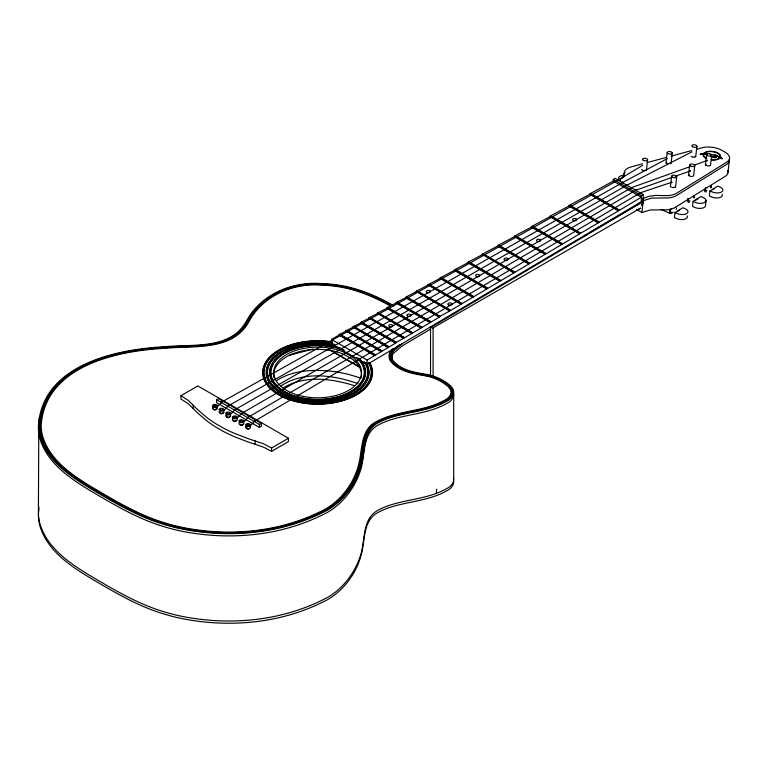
<?xml version="1.0" encoding="UTF-8"?>
<svg xmlns="http://www.w3.org/2000/svg" width="768" height="768" viewBox="0 0 768 768"><rect width="100%" height="100%" fill="white"/><g stroke="black" fill="none" stroke-linecap="round" stroke-linejoin="round"><path stroke-width="1.15" d="M642.778 204A19.92 11.501 60 0 0 643.229 201.686L643.229 194.467L636.019 190.608M453.446 477.773A20.381 11.77 0 0 1 453.61 478.579A21.168 12.221 0 0 1 453.322 481.824A20.746 11.971 0 0 1 452.621 483.398L451.555 484.896A22.32 12.883 0 0 1 449.386 486.96C431.875 498.307 409.939 498.758 390.48 504.989A58.8 33.946 0 0 0 378.547 509.952C361.421 518.678 365.702 540.778 360.25 556.234C354.691 572.89 343.363 588.029 328.195 597.062C282.682 621.562 227.923 626.419 177.83 615.475A144.605 83.491 0 0 1 160.013 610.522C134.995 602.448 112.378 588.758 89.856 575.501C69.485 563.107 47.386 548.141 40.051 524.15A124.157 71.683 0 0 1 38.4 512.995L38.813 421.373M710.918 156.307L712.253 157.018A2.198 1.075 6.5 0 0 713.856 157.498L716.16 157.526L714.931 157.142A2.198 1.075 6.5 0 1 713.27 156.422L715.382 156.163A4.387 2.16 6.5 0 1 718.666 156.854L720.307 157.584M241.651 413.837L241.094 413.741M254.822 421.478L254.39 420.874L254.39 421.44M38.813 506.477L38.4 515.242A124.157 71.683 0 0 0 40.051 526.397C48.029 552.144 72.48 567.341 94.339 580.416C115.402 592.752 136.666 605.242 160.013 612.758A144.605 83.491 0 0 0 177.83 617.712C227.923 628.656 282.682 623.798 328.195 599.299C344.102 589.718 356.083 573.542 361.018 555.677C365.424 540.902 362.304 520.224 378.547 512.198A58.8 33.946 0 0 1 390.48 507.226C409.939 500.995 431.875 500.554 449.386 489.197A22.32 12.883 0 0 0 451.555 487.133L452.621 485.635A20.746 11.971 0 0 0 453.322 484.061A21.168 12.221 0 0 0 453.61 480.816A20.381 11.77 0 0 0 453.446 480.01M38.506 511.507L38.813 508.714M669.84 209.53L669.61 211.555A3.869 1.776 -66.5 0 0 671.299 213.37L673.306 212.122M687.907 198.365L687.677 200.381A3.869 1.776 -66.5 0 0 689.366 202.195M646.406 170.381L647.616 159.763M636.691 209.51L641.875 212.496L643.498 198.259M665.962 163.19L667.171 152.573M671.059 163.622L672.269 153.005M670.387 186.874L671.597 176.256M675.494 187.296L676.704 176.678M675.005 212.582L676.522 213.235A6.912 3.398 6.5 0 0 686.746 213.542A6.912 3.398 6.5 0 0 684.355 208.368L682.848 207.715L675.005 212.582L674.438 217.603L675.946 218.266A6.912 3.398 6.5 0 0 684.058 219.36A6.912 3.398 6.5 0 0 687.235 215.904M688.454 175.699L689.664 165.082M695.712 156.864L696.922 146.246M693.562 176.122L694.771 165.504M693.072 201.408L694.589 202.07A6.912 3.398 6.5 0 0 704.813 202.368A6.912 3.398 6.5 0 0 702.422 197.194L700.915 196.541L693.072 201.408L692.506 206.429L694.013 207.091A6.912 3.398 6.5 0 0 701.261 208.33A6.912 3.398 6.5 0 0 705.485 205.699L706.051 200.678M705.35 165.254L706.55 154.637M710.448 165.677L711.658 155.059M709.958 190.963L711.475 191.626A6.912 3.398 6.5 0 0 721.699 191.923A6.912 3.398 6.5 0 0 719.309 186.749L717.802 186.096L709.958 190.963L709.392 195.984L710.899 196.646A6.912 3.398 6.5 0 0 719.011 197.741A6.912 3.398 6.5 0 0 722.189 194.285M727.978 172.426L729.331 160.55M241.613 413.875L241.181 413.645M613.306 181.488L613.306 179.443L615.245 178.32L631.603 188.074M636.163 190.397L631.757 187.853M39.091 419.51L39.61 416.726M623.702 176.976L623.99 174.912A16.454 8.083 6.5 0 1 624.95 172.608M703.306 154.406L703.162 154.925A8.774 4.31 6.5 0 0 705.754 158.208L706.666 158.63M703.862 154.416L703.709 154.973A8.227 4.042 6.5 0 0 706.138 158.045M721.747 158.208A6.586 3.235 6.5 0 0 720.422 157.296L720.634 156.384A8.774 4.31 6.5 0 0 714.115 151.651A8.774 4.31 6.5 0 0 704.314 152.851L703.248 153.581M436.656 489.254L436.349 493.181M690.586 171.226L690.269 170.496M704.362 153.6L700.272 154.118A2.141 1.056 6.5 0 0 701.558 154.349L705.302 154.435A4.387 2.16 6.5 0 1 706.973 154.618M392.246 348.902L390.95 350.496A26.006 15.014 0 0 0 389.942 352.195A26.64 15.379 0 0 0 389.011 355.805L389.318 358.541A23.165 13.373 0 0 0 390.538 361.19C399.178 371.76 413.712 373.862 426.365 376.022M703.69 153.562L704.784 153.034A8.227 4.042 6.5 0 1 713.981 151.901A8.227 4.042 6.5 0 1 720.086 156.336L720.547 157.392M721.056 157.978L720.259 157.584L719.482 158.458A8.774 4.31 6.5 0 1 711.946 159.994M250.934 425.203L254.506 421.219L640.32 192.787L671.779 182.266M247.709 417.542C248.054 416.928 248.122 417.264 247.661 417.446M243.6 422.179L247.91 417.418L635.885 190.234L671.856 177.466M236.986 418.358L241.315 413.606L631.45 187.67L689.885 166.694M230.371 414.538L234.73 409.805L627.024 185.117L692.006 151.824M234.643 410.112C234.912 409.19 234.749 409.661 234.566 410.026M223.747 410.717L228.125 405.994L230.093 404.861L622.589 182.554L667.354 158.582M228.038 406.301C228.317 405.331 228.125 405.936 227.962 406.214M217.862 406.109L223.498 401.05L616.176 181.142L642.701 165.341M393.773 348.413L391.795 350.688A25.094 14.486 0 0 0 390.826 352.339A25.728 14.851 0 0 0 389.933 355.814L390.221 358.464A22.262 12.854 0 0 0 391.402 361.008C399.917 371.386 414.24 373.382 426.691 375.523A40.675 23.482 0 0 1 432.71 377.184A47.962 27.686 0 0 1 445.094 383.27M397.795 345.955L392.64 350.89A24.192 13.968 0 0 0 391.363 353.299A24.806 14.323 0 0 0 390.845 355.834L391.123 358.378A21.36 12.326 0 0 0 392.246 360.816C400.656 371.021 414.768 372.912 427.018 375.034A41.99 24.24 0 0 1 434.342 377.136L436.637 378.01A50.803 29.328 0 0 1 445.824 382.915L449.856 386.17L451.968 389.011A19.469 11.242 0 0 1 452.698 391.277A20.256 11.693 0 0 1 452.429 394.378A19.834 11.453 0 0 1 451.747 395.885L450.739 397.325A21.418 12.365 0 0 1 448.656 399.302C431.213 410.544 409.392 410.966 390.038 417.178A59.722 34.483 0 0 0 377.923 422.227C360.586 430.954 364.79 453.197 359.357 468.806C353.827 485.338 342.595 500.371 327.542 509.357C282.326 533.683 227.933 538.512 178.176 527.645A143.693 82.963 0 0 1 160.464 522.72C135.523 514.666 112.973 501.014 90.518 487.795C70.253 475.469 48.259 460.598 40.954 436.723A123.245 71.155 0 0 1 39.312 425.654C43.306 365.318 115.891 349.728 164.89 347.251C193.392 344.39 231.898 350.659 247.776 320.323C261.619 295.459 290.899 282.499 318.691 283.968A84.202 48.614 0 0 1 337.661 285.523C357.379 288.394 375.965 296.294 393.187 306.106M398.678 345.312L399.581 344.669M402.106 343.728L393.485 351.091A23.28 13.44 0 0 0 392.592 352.618A23.894 13.795 0 0 0 391.757 355.843L392.026 358.291A20.458 11.808 0 0 0 393.101 360.634C401.405 370.656 415.306 372.432 427.344 374.544M716.074 157.594L713.856 157.459A2.112 1.037 6.5 0 1 712.253 157.018M374.592 355.584L375.36 354.682L339.888 334.205L339.101 335.088L374.592 355.584L367.142 360.01L367.142 364.483L331.44 343.872L331.44 339.389L339.101 335.088M381.178 351.677L381.946 350.774L346.656 330.403L345.869 330.845L381.178 351.677L375.36 355.133L372.317 353.376M388.09 347.568L388.858 346.666L353.76 326.41L352.973 326.851L388.09 347.568L381.946 351.226L373.642 346.426M395.539 343.152L396.307 342.25L361.421 322.109L360.634 323.002L395.539 343.152L388.858 347.117L362.016 331.622M403.584 338.371L404.352 337.469L369.696 317.462L368.909 317.904L403.584 338.371L396.307 342.25M411.792 333.504L412.56 332.602L378.134 312.72L377.347 313.162L411.792 333.504L404.352 337.92L400.272 335.568M421.037 328.013L421.805 327.11L387.638 307.392L386.851 308.275L421.037 328.013L412.56 333.053L386.237 317.846M430.147 322.608L430.906 321.706L396.998 302.131L396.211 303.014L430.147 322.608L421.805 327.562L395.914 312.614M439.344 317.146L440.102 316.243L406.454 296.822L405.667 297.706L439.344 317.146L430.906 322.157L400.08 304.358M449.654 311.03L450.413 310.128L417.053 290.87L416.266 291.312L449.654 311.03L440.102 316.243M461.088 304.243L461.856 303.341L428.822 284.266L428.035 284.707L461.088 304.243L450.413 310.579L442.33 305.904M472.79 297.293L473.558 296.39L440.851 277.507L440.064 278.4L472.79 297.293L461.856 303.782L447.398 295.44M486.758 289.008L487.517 288.106L455.203 269.443L454.416 270.336L486.758 289.008L473.558 296.842L459.245 288.576M499.901 281.203L500.669 280.301L468.72 261.859L467.942 262.742L499.901 281.203L487.517 288.547L462.278 273.974M513.859 272.909L514.627 272.006L483.082 253.795L482.294 254.237L513.859 272.909L500.669 280.742L497.578 278.957M528.854 264.019L529.613 263.117L498.49 245.146L497.702 246.029L528.854 264.019L514.627 272.458L486.134 256.003M545.155 254.333L545.923 253.43L515.251 235.728L514.464 236.621L545.155 254.333L529.613 263.558L525.466 261.168M561.59 244.579L562.358 243.677L532.147 226.243L531.36 227.126L561.59 244.579L545.923 253.882L542.851 252.115M579.648 233.866L580.406 232.963L550.714 215.818L549.926 216.71L579.648 233.866L562.358 244.128L554.304 239.472M598.195 222.854L598.954 221.952L569.789 205.114L569.002 205.997L598.195 222.854L580.406 233.405L572.218 228.682M618.422 210.845L619.19 209.942L590.592 193.43L589.805 194.314L618.422 210.845L598.954 222.403L595.939 220.656M597.734 198L619.19 210.384L641.29 197.27L613.306 181.114L590.592 193.43M367.142 364.483L643.229 200.63M430.531 327.677L643.229 201.446M430.531 329.098L402.106 345.974L393.485 353.328A23.28 13.44 0 0 0 392.256 355.651A23.894 13.795 0 0 0 391.757 358.09L391.757 358.906M281.088 385.862C303.792 370.8 333.59 375.005 357.907 383.597M223.267 431.366L216.336 427.392A135.523 78.24 0 0 1 205.958 420.173L197.51 412.896A152.861 88.253 0 0 1 193.738 409.085L188.246 403.69L180.95 399.062L180.95 395.702L197.846 385.949L288.451 438.25L288.451 441.61L271.555 451.363L263.53 447.158L254.189 443.981A152.861 88.253 0 0 1 247.594 441.811L234.979 436.934A135.763 78.384 0 0 1 223.248 431.376M216.643 399.744L218.611 398.602L261.35 423.283L261.35 426.269L259.392 427.402L216.643 402.72L216.643 399.744L259.392 424.416L261.35 423.283M641.29 201.754L641.29 195.59L643.229 194.467M584.218 235.747L586.301 234.547M589.411 232.752L641.29 202.57M432.25 328.368L637.555 209.837M638.573 209.251L640.579 208.09M271.555 451.363L271.555 448.003L288.451 438.25M276.317 380.746C288.778 372.595 303.946 370.186 318.586 370.454A79.824 46.08 0 0 1 336.566 371.923L348.029 374.198L361.056 378.182M283.114 388.022C304.32 374.88 331.402 378.499 354.077 385.555M339.888 334.205L345.869 331.286M346.656 330.403L352.973 327.302M353.76 326.41L360.634 323.002M361.421 322.109L368.909 318.355M369.696 317.462L377.347 313.613M378.134 312.72L386.851 308.275M396.211 303.014L387.638 307.392M405.667 297.706L396.998 302.131M406.454 296.822L416.266 291.754M428.035 285.149L417.053 290.87M428.822 284.266L440.064 278.4M454.416 270.336L440.851 277.507M455.203 269.443L467.942 262.742M468.72 261.859L482.294 254.688M497.702 246.029L483.082 253.795M498.49 245.146L514.464 236.621M515.251 235.728L531.36 227.126M549.926 216.71L532.147 226.243M550.714 215.818L569.002 205.997M569.789 205.114L589.805 194.314M710.15 154.723L710.17 154.714A1.037 0.509 6.5 0 1 710.544 154.608L710.438 154.598M618.451 180.816L622.694 177.59L624.259 172.541A16.454 8.083 6.5 0 1 631.085 166.906L642.528 163.814M641.875 212.496L650.17 209.99L662.582 209.837A16.454 8.083 6.5 0 0 675.062 207.466L725.213 176.333A15.36 7.546 6.5 0 0 727.661 170.63M694.378 165.082L706.733 160.646M675.235 176.275L689.846 171.091M710.333 154.742L714.221 155.011A4.31 2.122 6.5 0 1 716.957 155.693L720.403 157.277M647.107 162.586L666.557 157.334M671.136 156.106L691.738 150.547M696.317 149.318L702.038 147.773A15.36 7.546 6.5 0 1 721.69 150.24L725.078 152.189A15.36 7.546 6.5 0 1 726.835 162.086L676.675 193.229A16.454 8.083 6.5 0 1 664.205 195.6L655.805 195.408L649.037 196.291L642.739 198.566L642.47 200.938L651.523 198.125L663.936 197.971A16.454 8.083 6.5 0 0 676.406 195.6L726.557 164.458A15.36 7.546 6.5 0 0 729.274 159.667M288.758 355.469L312.787 349.085M705.293 154.406L701.558 154.349A2.198 1.075 6.5 0 1 700.291 154.166L700.291 154.166M704.314 153.571L704.544 153.61A5.443 2.678 6.5 0 1 706.8 153.965M707.28 160.867L707.434 160.224M715.824 157.219L714.941 157.104A2.275 1.114 6.5 0 1 713.203 156.432M180.95 395.702L188.246 400.33L193.738 405.725A152.861 88.253 0 0 0 197.51 409.536L205.949 416.813A135.523 78.24 0 0 0 216.326 424.042L222.47 427.574A135.523 78.24 0 0 0 234.989 433.574L247.594 438.451A152.861 88.253 0 0 0 254.189 440.621L263.53 443.798L271.555 448.003M160.013 525.418C134.995 517.344 112.378 503.654 89.856 490.397C69.485 478.003 47.386 463.046 40.051 439.056A124.157 71.683 0 0 1 38.4 427.901M661.075 209.462L670.214 213.427M718.666 156.854L720.259 157.584M391.958 304.694C375.168 295.258 357.034 287.818 337.891 285.014A85.123 49.142 0 0 0 318.71 283.44C290.611 281.971 260.947 294.979 246.931 320.131C231.216 350.237 193.008 343.834 164.794 346.723C115.469 349.229 42.422 364.944 38.4 425.654A124.157 71.683 0 0 0 40.051 436.81C48.029 462.566 72.48 477.763 94.339 490.838C115.402 503.174 136.666 515.664 160.013 523.181A144.605 83.491 0 0 0 177.83 528.134C227.923 539.069 282.682 534.221 328.195 509.722C344.102 500.141 356.083 483.965 361.018 466.09C365.424 451.325 362.304 430.646 378.547 422.611A58.8 33.946 0 0 1 390.48 417.648C409.939 411.418 431.875 410.966 449.386 399.619A22.32 12.883 0 0 0 451.555 397.555L452.621 396.048A20.746 11.971 0 0 0 453.322 394.483A21.168 12.221 0 0 0 453.61 391.238A20.381 11.77 0 0 0 452.851 388.867L450.643 385.91L446.534 382.56M390.701 305.462C374.16 296.16 356.294 288.797 337.43 286.032A83.28 48.077 0 0 0 318.672 284.496C291.187 283.027 262.291 295.93 248.63 320.506C232.589 351.082 193.786 344.938 164.995 347.77C116.304 350.227 44.179 365.693 40.224 425.645A122.342 70.637 0 0 0 41.856 436.637C49.766 462.144 74.006 477.149 95.645 490.099C116.582 502.358 137.702 514.79 160.915 522.269A142.781 82.435 0 0 0 178.512 527.155C227.942 537.955 281.971 533.146 326.89 508.982C342.566 499.526 354.336 483.552 359.213 465.946C363.59 450.874 360.643 429.898 377.299 421.843A60.643 35.011 0 0 1 389.606 416.717C408.835 410.515 430.541 410.122 447.917 398.995A20.506 11.837 0 0 0 449.914 397.094L450.883 395.722A18.922 10.925 0 0 0 451.718 393.552A19.344 11.165 0 0 0 451.795 391.325A18.566 10.723 0 0 0 451.094 389.165L449.059 386.429L445.142 383.251M390.067 305.846C373.651 296.611 355.93 289.286 337.2 286.541A82.349 47.539 0 0 0 318.643 285.024C291.475 283.555 262.973 296.41 249.494 320.698C233.28 351.504 194.17 345.504 165.091 348.298C116.726 350.726 45.072 366.067 41.146 425.645A121.44 70.109 0 0 0 42.758 436.56C50.63 461.923 74.774 476.842 96.307 489.725C117.168 501.946 138.23 514.349 161.366 521.808A141.869 81.907 0 0 0 178.848 526.656C227.952 537.389 281.616 532.608 326.227 508.618C341.798 499.219 353.462 483.341 358.31 465.869C362.659 450.643 359.808 429.533 376.666 421.459A61.565 35.549 0 0 1 389.155 416.256C408.288 410.064 429.869 409.69 447.178 398.678A19.594 11.318 0 0 0 449.088 396.864L450.01 395.549A18.01 10.397 0 0 0 450.806 393.485A18.422 10.637 0 0 0 450.874 391.363A17.654 10.195 0 0 0 450.211 389.309L448.253 386.688L444.442 383.587M613.306 179.443L641.29 195.59M590.592 193.872L595.699 196.829M589.805 193.872L618.422 210.394M569.789 205.555L578.842 210.787M580.848 211.949L583.862 213.686M585.878 214.848L593.923 219.494M569.002 205.555L598.195 222.403M550.714 216.269L555.83 219.216M557.885 220.406L560.957 222.173M563.002 223.363L570.173 227.501M549.926 216.259L579.648 233.414M534.163 227.856L551.28 237.734M531.36 226.685L561.59 244.128M515.251 236.179L520.368 239.126M522.413 240.307L525.475 242.083M527.52 243.264L540.806 250.934M514.464 236.17L545.155 253.891M498.49 245.587L518.198 256.973M520.282 258.173L523.392 259.968M497.702 245.587L528.854 263.568M482.294 254.237L513.859 272.467M468.72 262.301L495.514 277.766M467.942 262.301L499.901 280.752M455.203 269.894L460.253 272.813M454.416 269.885L486.758 288.557M443.914 279.725L446.986 281.501M449.03 282.682L452.093 284.448M454.138 285.629L457.2 287.395M440.064 277.949L472.79 296.842M428.822 284.707L440.17 291.264M442.243 292.464L444.307 293.654M428.035 284.707L461.088 303.792M419.078 292.483L434.246 301.238M436.262 302.4L440.304 304.742M416.266 291.312L449.654 310.579M406.454 297.264L412.579 300.797M414.614 301.978L439.085 316.109M405.667 297.264L439.344 316.704M396.211 302.573L430.147 322.157M390.739 309.629L393.85 311.424M386.851 307.834L421.037 327.571M378.134 313.171L384.211 316.675M377.347 313.162L411.792 333.053M369.696 317.914L388.042 328.502M390.077 329.683L393.139 331.45M395.174 332.621L398.237 334.387M368.909 317.904L403.584 337.93M361.421 322.56L395.28 342.106M360.634 322.55L395.539 342.701M353.76 326.861L359.952 330.432M352.973 326.851L388.09 347.126M346.656 330.845L371.568 345.226M345.869 330.845L381.178 351.226M339.888 334.646L345.965 338.16M347.99 339.331L370.291 352.205M339.101 334.646L374.592 355.133M331.44 339.389L367.142 360.01M330.01 349.92L345.514 358.867M347.578 360.067L359.981 367.229M329.376 349.757L359.347 367.066M721.027 157.987L722.381 158.803L721.699 158.218M453.677 394.291L453.677 479.386M433.085 327.898L433.085 376.81M430.531 326.861L430.531 375.85M259.392 424.416L259.392 427.402M255.149 440.918L255.149 444.278M193.229 405.168L193.229 408.528M453.446 392.669A20.381 11.77 0 0 1 453.61 393.475A21.168 12.221 0 0 1 453.322 396.72A20.746 11.971 0 0 1 452.621 398.294L451.555 399.792A22.32 12.883 0 0 1 449.386 401.856C431.875 413.213 409.939 413.654 390.48 419.885A58.8 33.946 0 0 0 378.547 424.858C361.421 433.574 365.702 455.674 360.25 471.139C354.691 487.786 343.363 502.925 328.195 511.958C282.682 536.458 227.923 541.315 177.83 530.371A144.605 83.491 0 0 1 160.013 525.418M640.157 208.253A19.92 11.501 60 0 1 638.592 209.242M217.075 407.424A2.477 1.43 0 0 1 216.346 409.306A2.477 1.43 0 0 1 213.024 409.056A2.477 1.43 0 0 1 213.178 407.126M216.288 408.211A1.373 0.787 0 0 1 216.211 408.413M216.173 408.931A1.373 0.787 0 0 1 214.973 410.045A1.373 0.787 0 0 1 213.638 408.979M226.944 416.112A1.373 0.787 0 0 1 226.838 415.92M229.44 416.582A1.373 0.787 0 0 1 228.125 417.696A1.373 0.787 0 0 1 227.002 416.515M229.939 414.778A2.477 1.43 0 0 1 230.083 416.707A2.477 1.43 0 0 1 226.771 416.957A2.477 1.43 0 0 1 226.042 415.075M223.949 411.59A2.477 1.43 0 0 1 221.558 413.395A2.477 1.43 0 0 1 219.168 411.59M243.84 423.072A2.477 1.43 0 0 1 241.123 424.867A2.477 1.43 0 0 1 239.309 422.726M242.698 424.234A1.373 0.787 0 0 1 241.498 425.357A1.373 0.787 0 0 1 240.163 424.291M236.064 420.413A1.373 0.787 0 0 1 234.864 421.526A1.373 0.787 0 0 1 233.539 420.461M236.966 418.906A2.477 1.43 0 0 1 236.237 420.787A2.477 1.43 0 0 1 232.925 420.538A2.477 1.43 0 0 1 233.069 418.608M249.331 428.064A1.373 0.787 0 0 1 247.949 429.178A1.373 0.787 0 0 1 246.97 427.93M249.83 426.259A2.477 1.43 0 0 1 249.83 428.285A2.477 1.43 0 0 1 246.326 428.285A2.477 1.43 0 0 1 246.326 426.259M246.835 427.603A1.373 0.787 0 0 1 246.73 427.402M222.806 412.752A1.373 0.787 0 0 1 221.606 413.875A1.373 0.787 0 0 1 220.272 412.8M714.221 154.973A4.387 2.16 6.5 0 1 717.005 155.674M719.818 157.373A8.227 4.042 6.5 0 1 711.936 159.725M711.091 156.355A3.408 1.67 6.5 0 1 710.765 156.125M645.84 170.16A2.054 1.008 6.5 0 1 644.774 170.64M643.738 170.64A2.054 1.008 6.5 0 1 641.875 169.382M674.918 187.085A2.054 1.008 6.5 0 1 673.862 187.565M673.354 187.594A2.054 1.008 6.5 0 1 671.434 187.085M695.251 156.298A2.035 0.998 6.5 0 1 694.666 156.96M694.243 157.085A2.035 0.998 6.5 0 1 692.707 157.056M692.218 156.922A2.035 0.998 6.5 0 1 691.267 156.23M709.901 165.427A2.054 1.008 6.5 0 1 706.435 165.494M706.128 165.254A2.054 1.008 6.5 0 1 706.243 164.246M670.589 163.219A2.054 1.008 6.5 0 1 670.157 163.67M667.738 163.747A2.054 1.008 6.5 0 1 666.701 162.317M692.525 176.237A2.054 1.008 6.5 0 1 689.827 176.093A2.054 1.008 6.5 0 1 689.29 174.739M693.917 195.907A5.981 2.938 6.5 0 1 694.541 197.453M689.99 200.765A2.746 1.258 -66.5 0 1 688.637 198.653M695.923 200.266A2.746 1.258 -66.5 0 1 697.843 198.989M693.878 196.522A5.482 2.698 6.5 0 1 693.878 197.923M693.83 196.896A5.482 2.698 6.5 0 1 694.013 197.616M712.81 189.821A2.746 1.258 -66.5 0 1 714.73 188.544M706.886 190.32A2.746 1.258 -66.5 0 1 705.418 190.214A2.746 1.258 -66.5 0 1 705.782 187.536M710.717 186.461A5.482 2.698 6.5 0 1 710.717 187.862M710.765 186.077A5.482 2.698 6.5 0 1 710.765 187.478M706.253 191.75A3.869 1.776 -66.5 0 1 704.563 189.936M710.813 185.462A5.981 2.938 6.5 0 1 711.13 187.738M671.52 212.208A2.746 1.258 -66.5 0 1 670.358 211.373A2.746 1.258 -66.5 0 1 671.155 208.531M677.856 211.44A2.746 1.258 -66.5 0 1 679.45 210.096M676.358 207.85A5.981 2.938 6.5 0 1 676.176 209.357M620.275 180.643A6.912 3.398 6.5 0 1 623.05 175.354M427.402 374.458A47.962 27.696 0 0 1 446.419 382.618M274.022 377.693A43.882 25.334 0 0 1 273.792 373.267M273.936 372.173A43.882 25.334 0 0 1 343.248 354.154L351.59 358.685A43.882 25.334 0 0 1 361.267 377.251M426.422 375.936A45.216 26.112 0 0 1 444.326 383.645M369.677 362.342A54.95 31.728 0 0 1 324.451 403.949A54.95 31.728 0 0 1 262.81 370.09A54.95 31.728 0 0 1 332.534 341.942M369.235 362.419A54.49 31.459 0 0 1 324.394 403.69A54.49 31.459 0 0 1 263.261 370.109A54.49 31.459 0 0 1 332.41 342.192M358.061 358.022A47.578 27.466 0 0 1 333.283 398.4A47.578 27.466 0 0 1 270.355 375.696A47.578 27.466 0 0 1 322.378 345.139M323.491 345.216A47.578 27.466 0 0 1 341.222 348.624M357.667 358.157A47.107 27.197 0 0 1 349.728 392.362A47.107 27.197 0 0 1 290.074 394.541L281.117 389.674A47.107 27.197 0 0 1 282.874 354.086A47.107 27.197 0 0 1 344.131 349.997M365.568 362.41A51.034 29.462 0 0 1 323.683 401.722A51.034 29.462 0 0 1 266.88 369.245A51.034 29.462 0 0 1 334.56 344.678M364.022 361.584A50.112 28.934 0 0 1 324.816 401.098A50.112 28.934 0 0 1 267.725 369.667A50.112 28.934 0 0 1 334.253 345.187M359.261 358.666A48.038 27.734 0 0 1 326.342 399.744A48.038 27.734 0 0 1 270.144 368.189A48.038 27.734 0 0 1 340.339 348.048M365.126 362.496A50.573 29.194 0 0 1 323.626 401.462A50.573 29.194 0 0 1 267.331 369.274A50.573 29.194 0 0 1 334.406 344.938M356.448 357.552A46.656 26.938 0 0 1 326.496 398.909A46.656 26.938 0 0 1 271.91 367.037A46.656 26.938 0 0 1 343.872 350.218M368.899 363.562A53.568 30.931 0 0 1 323.117 403.238A53.568 30.931 0 0 1 264.23 369.811A53.568 30.931 0 0 1 332.16 342.71M366 362.314A51.494 29.731 0 0 1 323.702 401.99A51.494 29.731 0 0 1 266.429 369.178A51.494 29.731 0 0 1 334.81 344.448M368.803 362.506A54.029 31.19 0 0 1 324.336 403.421A54.029 31.19 0 0 1 263.731 370.128A54.029 31.19 0 0 1 332.285 342.451M640.051 192.605L640.051 192.605M671.52 182.074L671.904 182.611L671.53 181.997M635.597 190.051L636.077 190.109L635.597 190.051M221.117 401.846L221.798 402.605L221.203 401.827M618.547 180.23L618 179.539L618.547 180.23M622.944 182.765L622.368 182.15L622.944 182.765M627.35 185.309L626.794 184.723L627.35 185.309M631.142 187.411L631.67 187.546L631.181 187.392M643.094 201.763L641.827 205.373L643.094 201.763M351.59 356.438L343.248 351.907A43.882 25.334 0 0 0 274.493 367.738A43.882 25.334 0 0 0 328.397 397.027A43.882 25.334 0 0 0 351.59 356.438M213.686 407.136A2.477 1.43 0 0 0 217.402 405.898A2.477 1.43 0 0 0 213.686 404.659A2.477 1.43 0 0 0 213.686 407.136M214.013 406.483A1.373 0.787 0 0 0 216.269 406.061A1.373 0.787 0 0 0 214.502 405.139A1.373 0.787 0 0 0 214.013 406.483M226.435 414.557A2.477 1.43 0 0 0 230.582 413.923A2.477 1.43 0 0 0 227.549 412.166A2.477 1.43 0 0 0 226.435 414.557M227.27 414.134A1.373 0.787 0 0 0 229.526 413.712A1.373 0.787 0 0 0 227.76 412.8A1.373 0.787 0 0 0 227.27 414.134M240.211 422.448A2.477 1.43 0 0 0 243.926 421.21A2.477 1.43 0 0 0 240.211 419.971A2.477 1.43 0 0 0 240.211 422.448M240.538 421.795A1.373 0.787 0 0 0 242.794 421.373A1.373 0.787 0 0 0 241.027 420.451A1.373 0.787 0 0 0 240.538 421.795M233.578 418.618A2.477 1.43 0 0 0 237.302 417.379A2.477 1.43 0 0 0 233.578 416.141A2.477 1.43 0 0 0 233.578 418.618M233.904 417.965A1.373 0.787 0 0 0 236.16 417.542A1.373 0.787 0 0 0 234.394 416.621A1.373 0.787 0 0 0 233.904 417.965M247.171 425.626A1.373 0.787 0 0 0 249.427 425.194A1.373 0.787 0 0 0 247.651 424.282A1.373 0.787 0 0 0 247.171 425.626M246.326 426.048A2.477 1.43 0 0 0 250.474 425.405A2.477 1.43 0 0 0 247.44 423.648A2.477 1.43 0 0 0 246.326 426.048M220.32 410.957A2.477 1.43 0 0 0 224.035 409.718A2.477 1.43 0 0 0 220.32 408.48A2.477 1.43 0 0 0 220.32 410.957M220.646 410.314A1.373 0.787 0 0 0 222.902 409.882A1.373 0.787 0 0 0 221.126 408.97A1.373 0.787 0 0 0 220.646 410.314M690.422 166.032A2.563 1.258 6.5 0 0 694.685 165.821A2.563 1.258 6.5 0 0 691.546 164.016A2.563 1.258 6.5 0 0 690.422 166.032M707.309 155.597A2.563 1.258 6.5 0 0 711.571 155.386A2.563 1.258 6.5 0 0 708.432 153.571A2.563 1.258 6.5 0 0 707.309 155.597M692.573 146.774A2.563 1.258 6.5 0 0 696.845 146.563A2.563 1.258 6.5 0 0 693.696 144.749A2.563 1.258 6.5 0 0 692.573 146.774M667.92 153.533A2.563 1.258 6.5 0 0 672.182 153.322A2.563 1.258 6.5 0 0 669.043 151.507A2.563 1.258 6.5 0 0 667.92 153.533M672.355 177.206A2.563 1.258 6.5 0 0 676.618 176.995A2.563 1.258 6.5 0 0 673.478 175.19A2.563 1.258 6.5 0 0 672.355 177.206M643.267 160.291A2.563 1.258 6.5 0 0 647.53 160.08A2.563 1.258 6.5 0 0 644.39 158.266A2.563 1.258 6.5 0 0 643.267 160.291M476.438 276.557A2.054 1.19 0 0 0 479.683 275.722A2.054 1.19 0 0 0 476.803 274.512A2.054 1.19 0 0 0 476.438 276.557M504.624 260.035A2.054 1.19 0 0 0 508.061 259.478A2.054 1.19 0 0 0 505.507 258.038A2.054 1.19 0 0 0 504.624 260.035M407.693 316.195A2.054 1.19 0 0 0 410.986 315.418A2.054 1.19 0 0 0 408.173 314.16A2.054 1.19 0 0 0 407.693 316.195M537.504 241.469A2.054 1.19 0 0 0 540.586 240.442A2.054 1.19 0 0 0 537.504 239.414A2.054 1.19 0 0 0 537.504 241.469M426.931 292.445A2.054 1.19 0 0 0 430.368 291.907A2.054 1.19 0 0 0 427.843 290.458A2.054 1.19 0 0 0 426.931 292.445M448.522 304.915A2.054 1.19 0 0 0 451.92 304.301A2.054 1.19 0 0 0 449.299 302.909A2.054 1.19 0 0 0 448.522 304.915M573.552 220.656A2.054 1.19 0 0 0 576.634 219.629A2.054 1.19 0 0 0 573.552 218.602A2.054 1.19 0 0 0 573.552 220.656M389.482 326.65A2.054 1.19 0 0 0 392.822 325.939A2.054 1.19 0 0 0 390.077 324.624A2.054 1.19 0 0 0 389.482 326.65"/></g></svg>
